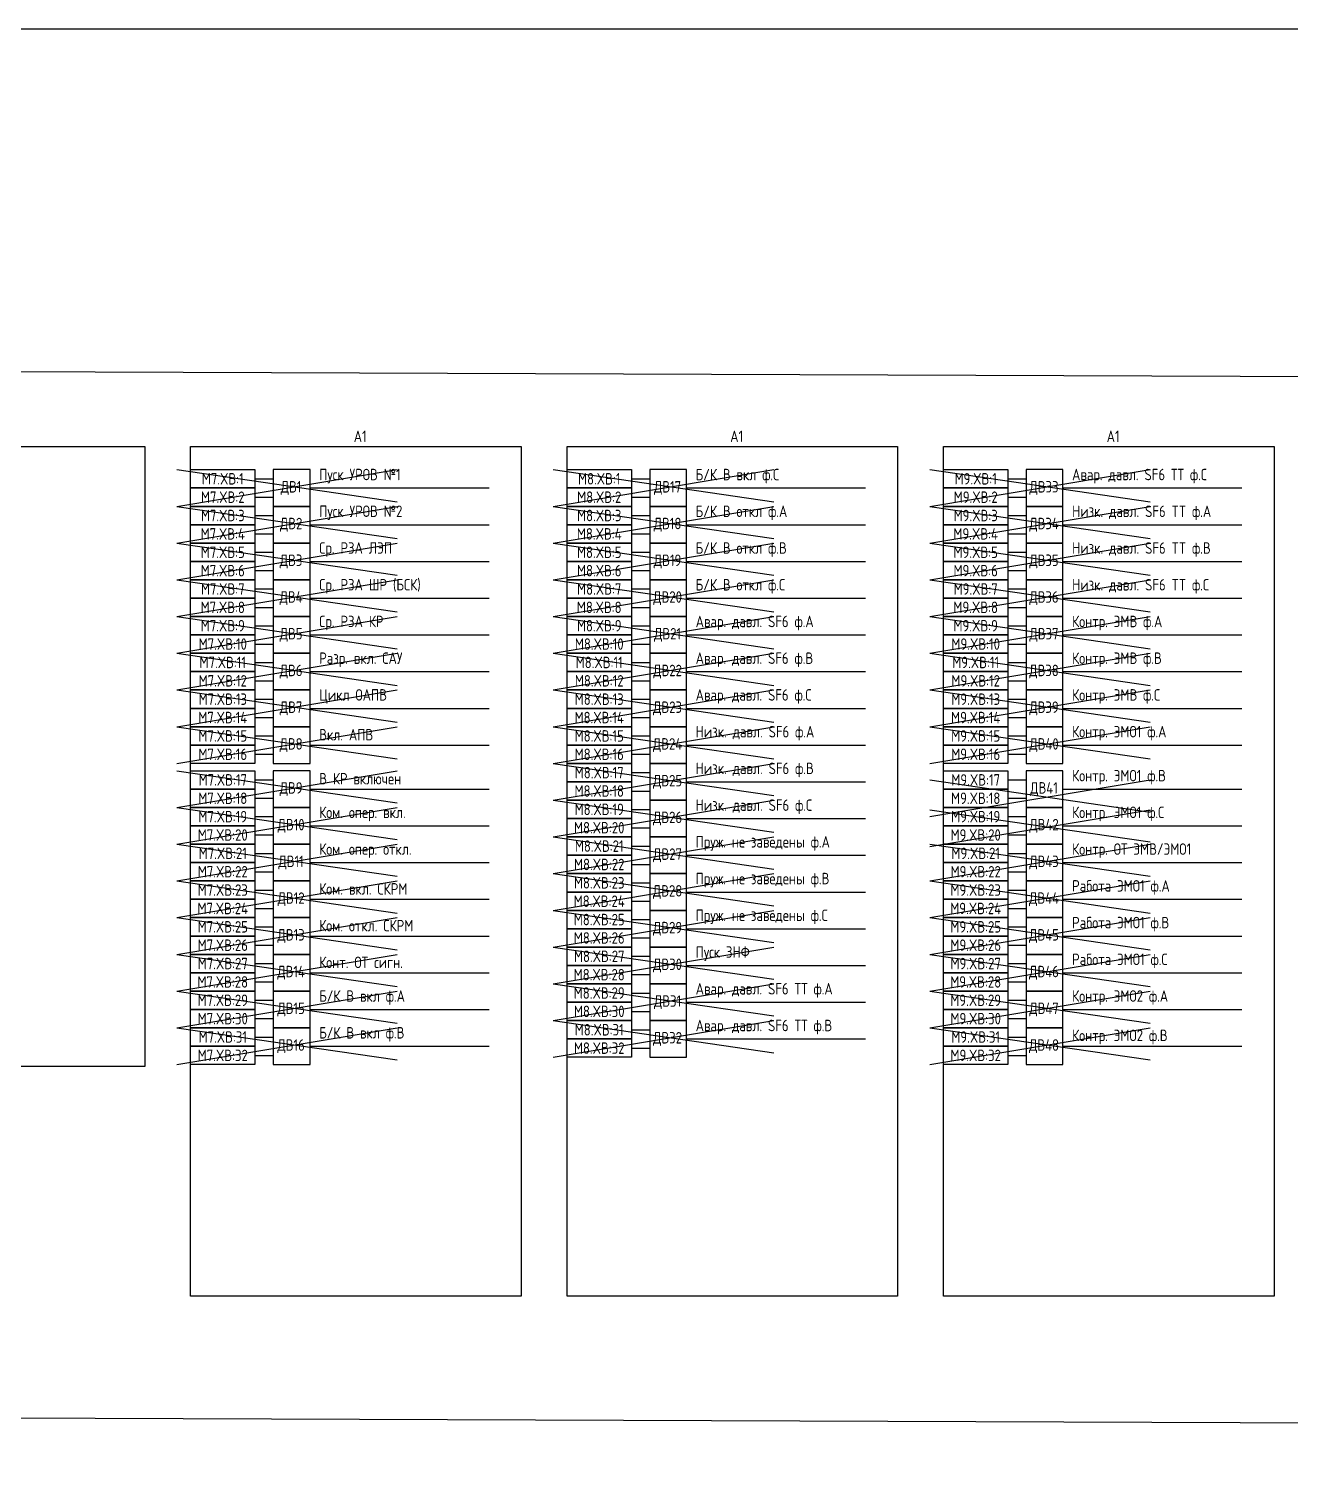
# Model space of a CAD drawing. Header units: millimetres. Extents: x -774 to 4101, y -90 to 618.
# Drawn here: x -203.2 to 71.5, y 304.1 to 618 of the extents above; entities that cross this region are included whole.
import ezdxf

# ---------------------------------------------------------------- set-up
doc = ezdxf.new("R2010")
doc.units = ezdxf.units.MM
doc.styles.add('Gost_type_A', font='GOST_A.TTF')

msp = doc.modelspace()

# ---------------------------------------------------------------- linework, layer by layer
at = {"color": 6}
for p, q in [((-171, 522), (-123, 515)), ((-171, 514), (-123, 522)), ((-89, 522), (-41, 515)), ((-89, 514), (-41, 522)), ((-7, 522), (41, 515)), ((-7, 514), (41, 522)), ((-171, 514), (-123, 507)), ((-171, 506), (-123, 514)), ((-89, 514), (-41, 507)), ((-89, 506), (-41, 514)), ((-7, 514), (41, 507)), ((-7, 506), (41, 514)), ((-171, 506), (-123, 499)), ((-171, 498), (-123, 506)), ((-89, 506), (-41, 499)), ((-89, 498), (-41, 506)), ((-7, 506), (41, 499)), ((-7, 498), (41, 506)), ((-171, 498), (-123, 491)), ((-171, 490), (-123, 498)), ((-89, 498), (-41, 491)), ((-89, 490), (-41, 498)), ((-7, 498), (41, 491)), ((-7, 490), (41, 498)), ((-171, 490), (-123, 483)), ((-171, 482), (-123, 490)), ((-89, 490), (-41, 483)), ((-89, 482), (-41, 490)), ((-7, 490), (41, 483)), ((-7, 482), (41, 490)), ((-171, 482), (-123, 475)), ((-171, 474), (-123, 482)), ((-89, 482), (-41, 475)), ((-89, 474), (-41, 482)), ((-7, 482), (41, 475)), ((-7, 474), (41, 482)), ((-171, 474), (-123, 467)), ((-171, 466), (-123, 474)), ((-89, 474), (-41, 467)), ((-89, 466), (-41, 474)), ((-7, 474), (41, 467)), ((-7, 466), (41, 474)), ((-171, 466), (-123, 459)), ((-171, 458), (-123, 466)), ((-89, 466), (-41, 459)), ((-89, 458), (-41, 466)), ((-7, 466), (41, 459)), ((-7, 458), (41, 466)), ((-171, 456.42), (-123, 449.42)), ((-171, 448.42), (-123, 456.42)), ((-89, 458), (-41, 451)), ((-89, 450), (-41, 458)), ((-7, 454.42), (41, 447.42)), ((-7, 446.42), (41, 454.42)), ((-89, 450), (-41, 443)), ((-89, 442), (-41, 450)), ((-171, 448.42), (-123, 441.42)), ((-171, 440.42), (-123, 448.42)), ((-7, 447.92), (41, 440.92)), ((-7, 439.92), (41, 447.92)), ((-171, 440.42), (-123, 433.42)), ((-171, 432.42), (-123, 440.42)), ((-89, 442), (-41, 435)), ((-89, 434), (-41, 442)), ((-7, 440.42), (41, 433.42)), ((-7, 432.42), (41, 440.42)), ((-89, 434), (-41, 427)), ((-89, 426), (-41, 434)), ((-171, 432.42), (-123, 425.42)), ((-171, 424.42), (-123, 432.42)), ((-7, 432.42), (41, 425.42)), ((-7, 424.42), (41, 432.42)), ((-171, 424.42), (-123, 417.42)), ((-171, 416.42), (-123, 424.42)), ((-89, 426), (-41, 419)), ((-89, 418), (-41, 426)), ((-7, 424.42), (41, 417.42)), ((-7, 416.42), (41, 424.42)), ((-89, 418), (-41, 411)), ((-89, 410), (-41, 418)), ((-171, 416.42), (-123, 409.42)), ((-171, 408.42), (-123, 416.42)), ((-7, 416.42), (41, 409.42)), ((-7, 408.42), (41, 416.42)), ((-171, 408.42), (-123, 401.42)), ((-171, 400.42), (-123, 408.42)), ((-89, 410), (-41, 403)), ((-89, 402), (-41, 410)), ((-7, 408.42), (41, 401.42)), ((-7, 400.42), (41, 408.42)), ((-89, 402), (-41, 395)), ((-89, 394), (-41, 402)), ((-171, 400.42), (-123, 393.42)), ((-171, 392.42), (-123, 400.42)), ((-7, 400.42), (41, 393.42)), ((-7, 392.42), (41, 400.42))]:
    msp.add_line(p, q, dxfattribs=at)
for p, q in [((-154, 520), (-150, 520)), ((-142, 518), (-103, 518)), ((-72, 520), (-68, 520)), ((-60, 518), (-21, 518)), ((10, 520), (14, 520)), ((22, 518), (61, 518)), ((-154, 516), (-150, 516)), ((-72, 516), (-68, 516)), ((10, 516), (14, 516)), ((-154, 512), (-150, 512)), ((-72, 512), (-68, 512)), ((10, 512), (14, 512)), ((-142, 510), (-103, 510)), ((-60, 510), (-21, 510)), ((22, 510), (61, 510)), ((-154, 508), (-150, 508)), ((-72, 508), (-68, 508)), ((10, 508), (14, 508)), ((-154, 504), (-150, 504)), ((-72, 504), (-68, 504)), ((10, 504), (14, 504)), ((-154, 500), (-150, 500)), ((-142, 502), (-103, 502)), ((-72, 500), (-68, 500)), ((-60, 502), (-21, 502)), ((10, 500), (14, 500)), ((22, 502), (61, 502)), ((-154, 496), (-150, 496)), ((-72, 496), (-68, 496)), ((10, 496), (14, 496)), ((-142, 494), (-103, 494)), ((-60, 494), (-21, 494)), ((22, 494), (61, 494)), ((-154, 492), (-150, 492)), ((-72, 492), (-68, 492)), ((10, 492), (14, 492)), ((-154, 488), (-150, 488)), ((-72, 488), (-68, 488)), ((10, 488), (14, 488)), ((-154, 484), (-150, 484)), ((-142, 486), (-103, 486)), ((-72, 484), (-68, 484)), ((-60, 486), (-21, 486)), ((10, 484), (14, 484)), ((22, 486), (61, 486)), ((-154, 480), (-150, 480)), ((-142, 478), (-103, 478)), ((-72, 480), (-68, 480)), ((-60, 478), (-21, 478)), ((10, 480), (14, 480)), ((22, 478), (61, 478)), ((-154, 476), (-150, 476)), ((-72, 476), (-68, 476)), ((10, 476), (14, 476)), ((-154, 472), (-150, 472)), ((-72, 472), (-68, 472)), ((10, 472), (14, 472)), ((-154, 468), (-150, 468)), ((-142, 470), (-103, 470)), ((-72, 468), (-68, 468)), ((-60, 470), (-21, 470)), ((10, 468), (14, 468)), ((22, 470), (61, 470)), ((-154, 464), (-150, 464)), ((-142, 462), (-103, 462)), ((-72, 464), (-68, 464)), ((-60, 462), (-21, 462)), ((10, 464), (14, 464)), ((22, 462), (61, 462)), ((-154, 460), (-150, 460)), ((-72, 460), (-68, 460)), ((10, 460), (14, 460)), ((-72, 456), (-68, 456)), ((-154, 454.42), (-150, 454.42)), ((-142, 452.42), (-103, 452.42)), ((-60, 454), (-21, 454)), ((10, 454.42), (14, 454.42)), ((22, 452.42), (61, 452.42)), ((-154, 450.42), (-150, 450.42)), ((-72, 452), (-68, 452)), ((10, 450.42), (14, 450.42)), ((-154, 446.42), (-150, 446.42)), ((-72, 448), (-68, 448)), ((-60, 446), (-21, 446)), ((10, 446.42), (14, 446.42)), ((-142, 444.42), (-103, 444.42)), ((-72, 444), (-68, 444)), ((22, 444.42), (61, 444.42)), ((-154, 442.42), (-150, 442.42)), ((-72, 440), (-68, 440)), ((10, 442.42), (14, 442.42)), ((-154, 438.42), (-150, 438.42)), ((-142, 436.42), (-103, 436.42)), ((-60, 438), (-21, 438)), ((10, 438.42), (14, 438.42)), ((22, 436.42), (61, 436.42)), ((-154, 434.42), (-150, 434.42)), ((-72, 436), (-68, 436)), ((10, 434.42), (14, 434.42)), ((-154, 430.42), (-150, 430.42)), ((-72, 432), (-68, 432)), ((10, 430.42), (14, 430.42)), ((-142, 428.42), (-103, 428.42)), ((-72, 428), (-68, 428)), ((-60, 430), (-21, 430)), ((22, 428.42), (61, 428.42)), ((-154, 426.42), (-150, 426.42)), ((-72, 424), (-68, 424)), ((10, 426.42), (14, 426.42)), ((-154, 422.42), (-150, 422.42)), ((-60, 422), (-21, 422)), ((10, 422.42), (14, 422.42)), ((-154, 418.42), (-150, 418.42)), ((-142, 420.42), (-103, 420.42)), ((-72, 420), (-68, 420)), ((10, 418.42), (14, 418.42)), ((22, 420.42), (61, 420.42)), ((-154, 414.42), (-150, 414.42)), ((-72, 416), (-68, 416)), ((10, 414.42), (14, 414.42)), ((-142, 412.42), (-103, 412.42)), ((-72, 412), (-68, 412)), ((-60, 414), (-21, 414)), ((22, 412.42), (61, 412.42)), ((-154, 410.42), (-150, 410.42)), ((10, 410.42), (14, 410.42)), ((-154, 406.42), (-150, 406.42)), ((-72, 408), (-68, 408)), ((-60, 406), (-21, 406)), ((10, 406.42), (14, 406.42)), ((-154, 402.42), (-150, 402.42)), ((-142, 404.42), (-103, 404.42)), ((-72, 404), (-68, 404)), ((10, 402.42), (14, 402.42)), ((22, 404.42), (61, 404.42)), ((-72, 400), (-68, 400)), ((-154, 398.42), (-150, 398.42)), ((-142, 396.42), (-103, 396.42)), ((-72, 396), (-68, 396)), ((-60, 398), (-21, 398)), ((10, 398.42), (14, 398.42)), ((22, 396.42), (61, 396.42)), ((-154, 394.42), (-150, 394.42)), ((10, 394.42), (14, 394.42))]:
    msp.add_line(p, q)
at = {"color": 3}
msp.add_lwpolyline([(-774, 618), (4101, 618), (4101, -90), (-774, -90)], close=True, dxfattribs=at)
for points in [[(-630, 545), (425, 541), (425, 313), (-630, 317)], [(-244, 527), (-178, 527), (-178, 392), (-244, 392)], [(-168, 527), (-96, 527), (-96, 342), (-168, 342)], [(-86, 527), (-14, 527), (-14, 342), (-86, 342)], [(-4, 527), (68, 527), (68, 342), (-4, 342)], [(-168, 522), (-154, 522), (-154, 518), (-168, 518)], [(-86, 522), (-72, 522), (-72, 518), (-86, 518)], [(-4, 522), (10, 522), (10, 518), (-4, 518)], [(-168, 518), (-154, 518), (-154, 514), (-168, 514)], [(-86, 518), (-72, 518), (-72, 514), (-86, 514)], [(-4, 518), (10, 518), (10, 514), (-4, 514)], [(-168, 514), (-154, 514), (-154, 510), (-168, 510)], [(-86, 514), (-72, 514), (-72, 510), (-86, 510)], [(-4, 514), (10, 514), (10, 510), (-4, 510)], [(-168, 510), (-154, 510), (-154, 506), (-168, 506)], [(-86, 510), (-72, 510), (-72, 506), (-86, 506)], [(-4, 510), (10, 510), (10, 506), (-4, 506)], [(-168, 506), (-154, 506), (-154, 502), (-168, 502)], [(-86, 506), (-72, 506), (-72, 502), (-86, 502)], [(-4, 506), (10, 506), (10, 502), (-4, 502)], [(-168, 502), (-154, 502), (-154, 498), (-168, 498)], [(-86, 502), (-72, 502), (-72, 498), (-86, 498)], [(-4, 502), (10, 502), (10, 498), (-4, 498)], [(-168, 498), (-154, 498), (-154, 494), (-168, 494)], [(-86, 498), (-72, 498), (-72, 494), (-86, 494)], [(-4, 498), (10, 498), (10, 494), (-4, 494)], [(-168, 494), (-154, 494), (-154, 490), (-168, 490)], [(-86, 494), (-72, 494), (-72, 490), (-86, 490)], [(-4, 494), (10, 494), (10, 490), (-4, 490)], [(-168, 490), (-154, 490), (-154, 486), (-168, 486)], [(-86, 490), (-72, 490), (-72, 486), (-86, 486)], [(-4, 490), (10, 490), (10, 486), (-4, 486)], [(-168, 486), (-154, 486), (-154, 482), (-168, 482)], [(-86, 486), (-72, 486), (-72, 482), (-86, 482)], [(-4, 486), (10, 486), (10, 482), (-4, 482)], [(-168, 482), (-154, 482), (-154, 478), (-168, 478)], [(-86, 482), (-72, 482), (-72, 478), (-86, 478)], [(-4, 482), (10, 482), (10, 478), (-4, 478)], [(-168, 478), (-154, 478), (-154, 474), (-168, 474)], [(-86, 478), (-72, 478), (-72, 474), (-86, 474)], [(-4, 478), (10, 478), (10, 474), (-4, 474)], [(-168, 474), (-154, 474), (-154, 470), (-168, 470)], [(-86, 474), (-72, 474), (-72, 470), (-86, 470)], [(-4, 474), (10, 474), (10, 470), (-4, 470)], [(-168, 470), (-154, 470), (-154, 466), (-168, 466)], [(-86, 470), (-72, 470), (-72, 466), (-86, 466)], [(-4, 470), (10, 470), (10, 466), (-4, 466)], [(-168, 466), (-154, 466), (-154, 462), (-168, 462)], [(-86, 466), (-72, 466), (-72, 462), (-86, 462)], [(-4, 466), (10, 466), (10, 462), (-4, 462)], [(-168, 462), (-154, 462), (-154, 458), (-168, 458)], [(-86, 462), (-72, 462), (-72, 458), (-86, 458)], [(-4, 462), (10, 462), (10, 458), (-4, 458)], [(-168, 456.42), (-154, 456.42), (-154, 452.42), (-168, 452.42)], [(-86, 458), (-72, 458), (-72, 454), (-86, 454)], [(-4, 456.42), (10, 456.42), (10, 452.42), (-4, 452.42)], [(-168, 452.42), (-154, 452.42), (-154, 448.42), (-168, 448.42)], [(-86, 454), (-72, 454), (-72, 450), (-86, 450)], [(-4, 452.42), (10, 452.42), (10, 448.42), (-4, 448.42)], [(-86, 450), (-72, 450), (-72, 446), (-86, 446)], [(-168, 448.42), (-154, 448.42), (-154, 444.42), (-168, 444.42)], [(-86, 446), (-72, 446), (-72, 442), (-86, 442)], [(-4, 448.42), (10, 448.42), (10, 444.42), (-4, 444.42)], [(-168, 444.42), (-154, 444.42), (-154, 440.42), (-168, 440.42)], [(-4, 444.42), (10, 444.42), (10, 440.42), (-4, 440.42)], [(-168, 440.42), (-154, 440.42), (-154, 436.42), (-168, 436.42)], [(-86, 442), (-72, 442), (-72, 438), (-86, 438)], [(-4, 440.42), (10, 440.42), (10, 436.42), (-4, 436.42)], [(-168, 436.42), (-154, 436.42), (-154, 432.42), (-168, 432.42)], [(-86, 438), (-72, 438), (-72, 434), (-86, 434)], [(-4, 436.42), (10, 436.42), (10, 432.42), (-4, 432.42)], [(-86, 434), (-72, 434), (-72, 430), (-86, 430)], [(-168, 432.42), (-154, 432.42), (-154, 428.42), (-168, 428.42)], [(-4, 432.42), (10, 432.42), (10, 428.42), (-4, 428.42)], [(-168, 428.42), (-154, 428.42), (-154, 424.42), (-168, 424.42)], [(-86, 430), (-72, 430), (-72, 426), (-86, 426)], [(-4, 428.42), (10, 428.42), (10, 424.42), (-4, 424.42)], [(-168, 424.42), (-154, 424.42), (-154, 420.42), (-168, 420.42)], [(-86, 426), (-72, 426), (-72, 422), (-86, 422)], [(-4, 424.42), (10, 424.42), (10, 420.42), (-4, 420.42)], [(-86, 422), (-72, 422), (-72, 418), (-86, 418)], [(-168, 420.42), (-154, 420.42), (-154, 416.42), (-168, 416.42)], [(-86, 418), (-72, 418), (-72, 414), (-86, 414)], [(-4, 420.42), (10, 420.42), (10, 416.42), (-4, 416.42)], [(-168, 416.42), (-154, 416.42), (-154, 412.42), (-168, 412.42)], [(-4, 416.42), (10, 416.42), (10, 412.42), (-4, 412.42)], [(-168, 412.42), (-154, 412.42), (-154, 408.42), (-168, 408.42)], [(-86, 414), (-72, 414), (-72, 410), (-86, 410)], [(-4, 412.42), (10, 412.42), (10, 408.42), (-4, 408.42)], [(-168, 408.42), (-154, 408.42), (-154, 404.42), (-168, 404.42)], [(-86, 410), (-72, 410), (-72, 406), (-86, 406)], [(-4, 408.42), (10, 408.42), (10, 404.42), (-4, 404.42)], [(-86, 406), (-72, 406), (-72, 402), (-86, 402)], [(-168, 404.42), (-154, 404.42), (-154, 400.42), (-168, 400.42)], [(-86, 402), (-72, 402), (-72, 398), (-86, 398)], [(-4, 404.42), (10, 404.42), (10, 400.42), (-4, 400.42)], [(-168, 400.42), (-154, 400.42), (-154, 396.42), (-168, 396.42)], [(-4, 400.42), (10, 400.42), (10, 396.42), (-4, 396.42)], [(-168, 396.42), (-154, 396.42), (-154, 392.42), (-168, 392.42)], [(-86, 398), (-72, 398), (-72, 394), (-86, 394)], [(-4, 396.42), (10, 396.42), (10, 392.42), (-4, 392.42)]]:
    msp.add_lwpolyline(points, close=True)
at = {"ltscale": 4}
for points in [[(-150, 514), (-142, 514), (-142, 522), (-150, 522)], [(-68, 514), (-60, 514), (-60, 522), (-68, 522)], [(14, 514), (22, 514), (22, 522), (14, 522)], [(-150, 506), (-142, 506), (-142, 514), (-150, 514)], [(-68, 506), (-60, 506), (-60, 514), (-68, 514)], [(14, 506), (22, 506), (22, 514), (14, 514)], [(-150, 498), (-142, 498), (-142, 506), (-150, 506)], [(-68, 498), (-60, 498), (-60, 506), (-68, 506)], [(14, 498), (22, 498), (22, 506), (14, 506)], [(-150, 490), (-142, 490), (-142, 498), (-150, 498)], [(-68, 490), (-60, 490), (-60, 498), (-68, 498)], [(14, 490), (22, 490), (22, 498), (14, 498)], [(-150, 482), (-142, 482), (-142, 490), (-150, 490)], [(-68, 482), (-60, 482), (-60, 490), (-68, 490)], [(14, 482), (22, 482), (22, 490), (14, 490)], [(-150, 474), (-142, 474), (-142, 482), (-150, 482)], [(-68, 474), (-60, 474), (-60, 482), (-68, 482)], [(14, 474), (22, 474), (22, 482), (14, 482)], [(-150, 466), (-142, 466), (-142, 474), (-150, 474)], [(-68, 466), (-60, 466), (-60, 474), (-68, 474)], [(14, 466), (22, 466), (22, 474), (14, 474)], [(-150, 458), (-142, 458), (-142, 466), (-150, 466)], [(-68, 458), (-60, 458), (-60, 466), (-68, 466)], [(14, 458), (22, 458), (22, 466), (14, 466)], [(-150, 448.42), (-142, 448.42), (-142, 456.42), (-150, 456.42)], [(-68, 450), (-60, 450), (-60, 458), (-68, 458)], [(14, 448.42), (22, 448.42), (22, 456.42), (14, 456.42)], [(-68, 442), (-60, 442), (-60, 450), (-68, 450)], [(-150, 440.42), (-142, 440.42), (-142, 448.42), (-150, 448.42)], [(14, 440.42), (22, 440.42), (22, 448.42), (14, 448.42)], [(-150, 432.42), (-142, 432.42), (-142, 440.42), (-150, 440.42)], [(-68, 434), (-60, 434), (-60, 442), (-68, 442)], [(14, 432.42), (22, 432.42), (22, 440.42), (14, 440.42)], [(-68, 426), (-60, 426), (-60, 434), (-68, 434)], [(-150, 424.42), (-142, 424.42), (-142, 432.42), (-150, 432.42)], [(14, 424.42), (22, 424.42), (22, 432.42), (14, 432.42)], [(-150, 416.42), (-142, 416.42), (-142, 424.42), (-150, 424.42)], [(-68, 418), (-60, 418), (-60, 426), (-68, 426)], [(14, 416.42), (22, 416.42), (22, 424.42), (14, 424.42)], [(-68, 410), (-60, 410), (-60, 418), (-68, 418)], [(-150, 408.42), (-142, 408.42), (-142, 416.42), (-150, 416.42)], [(14, 408.42), (22, 408.42), (22, 416.42), (14, 416.42)], [(-150, 400.42), (-142, 400.42), (-142, 408.42), (-150, 408.42)], [(-68, 402), (-60, 402), (-60, 410), (-68, 410)], [(14, 400.42), (22, 400.42), (22, 408.42), (14, 408.42)], [(-68, 394), (-60, 394), (-60, 402), (-68, 402)], [(-150, 392.42), (-142, 392.42), (-142, 400.42), (-150, 400.42)], [(14, 392.42), (22, 392.42), (22, 400.42), (14, 400.42)]]:
    msp.add_lwpolyline(points, close=True, dxfattribs=at)

# ---------------------------------------------------------------- texts
at = {"char_height": 2.5, "width": 73.8762, "attachment_point": 8, "line_spacing_factor": 0.9, "style": 'Gost_type_A'}
for insert in [(-131.06, 528), (-49.06, 528), (32.94, 528)]:
    msp.add_mtext('A1', dxfattribs=dict(at, insert=insert))
at = {"char_height": 2.5, "style": 'Gost_type_A'}
for s, insert, width, attachment_point in [('M7.XВ:1', (-161, 520), 14, 5), ('Пуск УРОВ №1', (-140, 519), 30.8621, 7), ('M8.XВ:1', (-79, 520), 14, 5), ('Б/К В вкл ф.С', (-58, 519), 27.8465, 7), ('M9.XВ:1', (3, 520), 14, 5), ('Авар. давл. SF6 ТТ ф.С', (24, 519), 30.8621, 7), ('ДВ1', (-146.12, 518), 7.7588, 5), ('ДВ17', (-64.12, 518), 7.7588, 5), ('ДВ33', (17.88, 518), 7.7588, 5), ('M7.XВ:2', (-161, 516), 14, 5), ('M8.XВ:2', (-79, 516), 14, 5), ('M9.XВ:2', (3, 516), 14, 5), ('M7.XВ:3', (-161, 512), 14, 5), ('Пуск УРОВ №2', (-140, 511), 32.8847, 7), ('M8.XВ:3', (-79, 512), 14, 5), ('Б/К В откл ф.А', (-58, 511), 44.8565, 7), ('M9.XВ:3', (3, 512), 14, 5), ('Низк. давл. SF6 TT ф.А', (24, 511), 44.8565, 7), ('M7.XВ:4', (-161, 508), 14, 5), ('ДВ2', (-146.12, 510), 7.7588, 5), ('M8.XВ:4', (-79, 508), 14, 5), ('ДВ18', (-64.12, 510), 7.7588, 5), ('M9.XВ:4', (3, 508), 14, 5), ('ДВ34', (17.88, 510), 7.7588, 5), ('Ср. РЗА ЛЭП', (-140, 503), 27.8465, 7), ('Б/К В откл ф.В', (-58, 503), 27.8465, 7), ('Низк. давл. SF6 TT ф.В', (24, 503), 32.0004, 7), ('M7.XВ:5', (-161, 504), 14, 5), ('ДВ3', (-146.12, 502), 7.7588, 5), ('M8.XВ:5', (-79, 504), 14, 5), ('ДВ19', (-64.12, 502), 7.7588, 5), ('M9.XВ:5', (3, 504), 14, 5), ('ДВ35', (17.88, 502), 7.7588, 5), ('M7.XВ:6', (-161, 500), 14, 5), ('M8.XВ:6', (-79, 500), 14, 5), ('M9.XВ:6', (3, 500), 14, 5), ('M7.XВ:7', (-161, 496), 14, 5), ('Ср. РЗА ШР (БСК)', (-140, 495), 27.8465, 7), ('M8.XВ:7', (-79, 496), 14, 5), ('Б/К В откл ф.С', (-58, 495), 27.8465, 7), ('M9.XВ:7', (3, 496), 14, 5), ('Низк. давл. SF6 TT ф.С', (24, 495), 32.0004, 7), ('M7.XВ:8', (-161, 492), 14, 5), ('ДВ4', (-146.12, 494), 7.7588, 5), ('M8.XВ:8', (-79, 492), 14, 5), ('ДВ20', (-64.12, 494), 7.7588, 5), ('M9.XВ:8', (3, 492), 14, 5), ('ДВ36', (17.88, 494), 7.7588, 5), ('Ср. РЗА КР', (-140, 487), 27.8465, 7), ('Авар. давл. SF6 ф.А', (-58, 487), 27.8465, 7), ('Контр. ЭМВ ф.А', (24, 487), 32.328, 7), ('M7.XВ:9', (-161, 488), 14, 5), ('ДВ5', (-146.12, 486), 7.7588, 5), ('M8.XВ:9', (-79, 488), 14, 5), ('ДВ21', (-64.12, 486), 7.7588, 5), ('M9.XВ:9', (3, 488), 14, 5), ('ДВ37', (17.88, 486), 7.7588, 5), ('M7.XВ:10', (-161, 484), 14, 5), ('M8.XВ:10', (-79, 484), 14, 5), ('M9.XВ:10', (3, 484), 14, 5), ('M7.XВ:11', (-161, 480), 14, 5), ('Разр. вкл. САУ', (-140, 479), 27.8465, 7), ('M8.XВ:11', (-79, 480), 14, 5), ('Авар. давл. SF6 ф.В', (-58, 479), 27.8465, 7), ('M9.XВ:11', (3, 480), 14, 5), ('Контр. ЭМВ ф.В', (24, 479), 27.8465, 7), ('M7.XВ:12', (-161, 476), 14, 5), ('ДВ6', (-146.12, 478), 7.7588, 5), ('M8.XВ:12', (-79, 476), 14, 5), ('ДВ22', (-64.12, 478), 7.7588, 5), ('M9.XВ:12', (3, 476), 14, 5), ('ДВ38', (17.88, 478), 7.7588, 5), ('Цикл ОАПВ', (-140, 471), 44.8565, 7), ('Авар. давл. SF6 ф.С', (-58, 471), 27.8465, 7), ('Контр. ЭМВ ф.С', (24, 471), 27.8465, 7), ('M7.XВ:13', (-161, 472), 14, 5), ('ДВ7', (-146.12, 470), 7.7588, 5), ('M8.XВ:13', (-79, 472), 14, 5), ('ДВ23', (-64.12, 470), 7.7588, 5), ('M9.XВ:13', (3, 472), 14, 5), ('ДВ39', (17.88, 470), 7.7588, 5), ('M7.XВ:14', (-161, 468), 14, 5), ('M8.XВ:14', (-79, 468), 14, 5), ('M9.XВ:14', (3, 468), 14, 5), ('M7.XВ:15', (-161, 464), 14, 5), ('Вкл. АПВ', (-140, 463), 27.8465, 7), ('M8.XВ:15', (-79, 464), 14, 5), ('Низк. давл. SF6 ф.А', (-58, 463), 27.8465, 7), ('M9.XВ:15', (3, 464), 14, 5), ('Контр. ЭМО1 ф.А', (24, 463), 27.8465, 7), ('ДВ8', (-146.12, 462), 7.7588, 5), ('ДВ24', (-64.12, 462), 7.7588, 5), ('ДВ40', (17.88, 462), 7.7588, 5), ('M7.XВ:16', (-161, 460), 14, 5), ('M8.XВ:16', (-79, 460), 14, 5), ('M9.XВ:16', (3, 460), 14, 5), ('M7.XВ:17', (-161, 454.42), 14, 5), ('В КР включен', (-140, 453.42), 27.8465, 7), ('M8.XВ:17', (-79, 456), 14, 5), ('ДВ25', (-64.12, 454), 7.7588, 5), ('Низк. давл. SF6 ф.В', (-58, 455), 27.8465, 7), ('M9.XВ:17', (3, 454.42), 14, 5), ('Контр. ЭМО1 ф.В', (24, 453.42), 27.8465, 7), ('ДВ9', (-146.12, 452.42), 7.7588, 5), ('M8.XВ:18', (-79, 452), 14, 5), ('ДВ41', (17.88, 452.42), 7.7588, 5), ('M7.XВ:18', (-161, 450.42), 14, 5), ('M8.XВ:19', (-79, 448), 14, 5), ('Низк. давл. SF6 ф.С', (-58, 447), 27.8465, 7), ('M9.XВ:18', (3, 450.42), 14, 5), ('M7.XВ:19', (-161, 446.42), 14, 5), ('ДВ10', (-146.12, 444.42), 7.7588, 5), ('Ком. опер. вкл.', (-140, 445.42), 27.8465, 7), ('ДВ26', (-64.12, 446), 7.7588, 5), ('M9.XВ:19', (3, 446.42), 14, 5), ('ДВ42', (17.88, 444.42), 7.7588, 5), ('Контр. ЭМО1 ф.С', (24, 445.42), 27.8465, 7), ('M7.XВ:20', (-161, 442.42), 14, 5), ('M8.XВ:20', (-79, 444), 14, 5), ('M9.XВ:20', (3, 442.42), 14, 5), ('M7.XВ:21', (-161, 438.42), 14, 5), ('Ком. опер. откл.', (-140, 437.42), 27.8465, 7), ('M8.XВ:21', (-79, 440), 14, 5), ('ДВ27', (-64.12, 438), 7.7588, 5), ('Пруж. не заведены ф.А', (-58, 439), 35.4932, 7), ('M9.XВ:21', (3, 438.42), 14, 5), ('Контр. ОТ ЭМВ/ЭМО1', (24, 437.42), 27.8465, 7), ('ДВ11', (-146.12, 436.42), 7.7588, 5), ('M8.XВ:22', (-79, 436), 14, 5), ('ДВ43', (17.88, 436.42), 7.7588, 5), ('M7.XВ:22', (-161, 434.42), 14, 5), ('M8.XВ:23', (-79, 432), 14, 5), ('Пруж. не заведены ф.В', (-58, 431), 37.0004, 7), ('M9.XВ:22', (3, 434.42), 14, 5), ('M7.XВ:23', (-161, 430.42), 14, 5), ('Ком. вкл. СКРМ', (-140, 429.42), 37.4344, 7), ('ДВ28', (-64.12, 430), 7.7588, 5), ('M9.XВ:23', (3, 430.42), 14, 5), ('Работа ЭМО1 ф.А', (24, 429.42), 27.8465, 7), ('M7.XВ:24', (-161, 426.42), 14, 5), ('M8.XВ:24', (-79, 428), 14, 5), ('M9.XВ:24', (3, 426.42), 14, 5), ('ДВ44', (17.88, 428.42), 7.7588, 5), ('Ком. откл. СКРМ', (-140, 421.42), 39.3936, 7), ('M8.XВ:25', (-79, 424), 14, 5), ('Пруж. не заведены ф.С', (-58, 423), 27.8465, 7), ('Работа ЭМО1 ф.В', (24, 421.42), 27.8465, 7), ('M7.XВ:25', (-161, 422.42), 14, 5), ('M8.XВ:26', (-79, 420), 14, 5), ('ДВ29', (-64.12, 422), 7.7588, 5), ('M9.XВ:25', (3, 422.42), 14, 5), ('ДВ45', (17.88, 420.42), 7.7588, 5), ('M7.XВ:26', (-161, 418.42), 14, 5), ('Пуск ЗНФ', (-58, 415), 27.8465, 7), ('M9.XВ:26', (3, 418.42), 14, 5), ('M7.XВ:27', (-161, 414.42), 14, 5), ('Конт. ОТ сигн.', (-140, 413.42), 30.8621, 7), ('M8.XВ:27', (-79, 416), 14, 5), ('ДВ30', (-64.12, 414), 7.7588, 5), ('M9.XВ:27', (3, 414.42), 14, 5), ('Работа ЭМО1 ф.С', (24, 413.42), 27.8465, 7), ('M7.XВ:28', (-161, 410.42), 14, 5), ('ДВ14', (-146.12, 412.42), 7.7588, 5), ('M8.XВ:28', (-79, 412), 14, 5), ('M9.XВ:28', (3, 410.42), 14, 5), ('ДВ46', (17.88, 412.42), 7.7588, 5), ('Б/К В вкл ф.А', (-140, 405.42), 44.8565, 7), ('M8.XВ:29', (-79, 408), 14, 5), ('Авар. давл. SF6 ТТ ф.А', (-58, 407), 34.0004, 7), ('Контр. ЭМО2 ф.А', (24, 405.42), 27.8465, 7), ('M7.XВ:29', (-161, 406.42), 14, 5), ('ДВ15', (-146.12, 404.42), 7.7588, 5), ('M8.XВ:30', (-79, 404), 14, 5), ('ДВ31', (-64.12, 406), 7.7588, 5), ('M9.XВ:29', (3, 406.42), 14, 5), ('ДВ47', (17.88, 404.42), 7.7588, 5), ('M7.XВ:30', (-161, 402.42), 14, 5), ('{\\C256;Авар. давл. SF6 ТТ ф.В}', (-58, 399), 33.0004, 7), ('M9.XВ:30', (3, 402.42), 14, 5), ('M7.XВ:31', (-161, 398.42), 14, 5), ('Б/К В вкл ф.В', (-140, 397.42), 27.8465, 7), ('M8.XВ:31', (-79, 400), 14, 5), ('ДВ32', (-64.12, 398), 7.7588, 5), ('M9.XВ:31', (3, 398.42), 14, 5), ('Контр. ЭМО2 ф.В', (24, 396.84), 27.8465, 7), ('M7.XВ:32', (-161, 394.42), 14, 5), ('ДВ16', (-146.12, 396.42), 7.7588, 5), ('M8.XВ:32', (-79, 396), 14, 5), ('M9.XВ:32', (3, 394.42), 14, 5), ('ДВ48', (17.88, 396.42), 7.7588, 5)]:
    msp.add_mtext(s, dxfattribs=dict(at, insert=insert, width=width, attachment_point=attachment_point))
at = {"color": 1, "char_height": 2.5, "width": 7.7588, "attachment_point": 5, "style": 'Gost_type_A'}
for s, insert in [('ДВ12', (-146.12, 428.42)), ('ДВ13', (-146.12, 420.42))]:
    msp.add_mtext(s, dxfattribs=dict(at, insert=insert))

doc.saveas('drawing.dxf')
